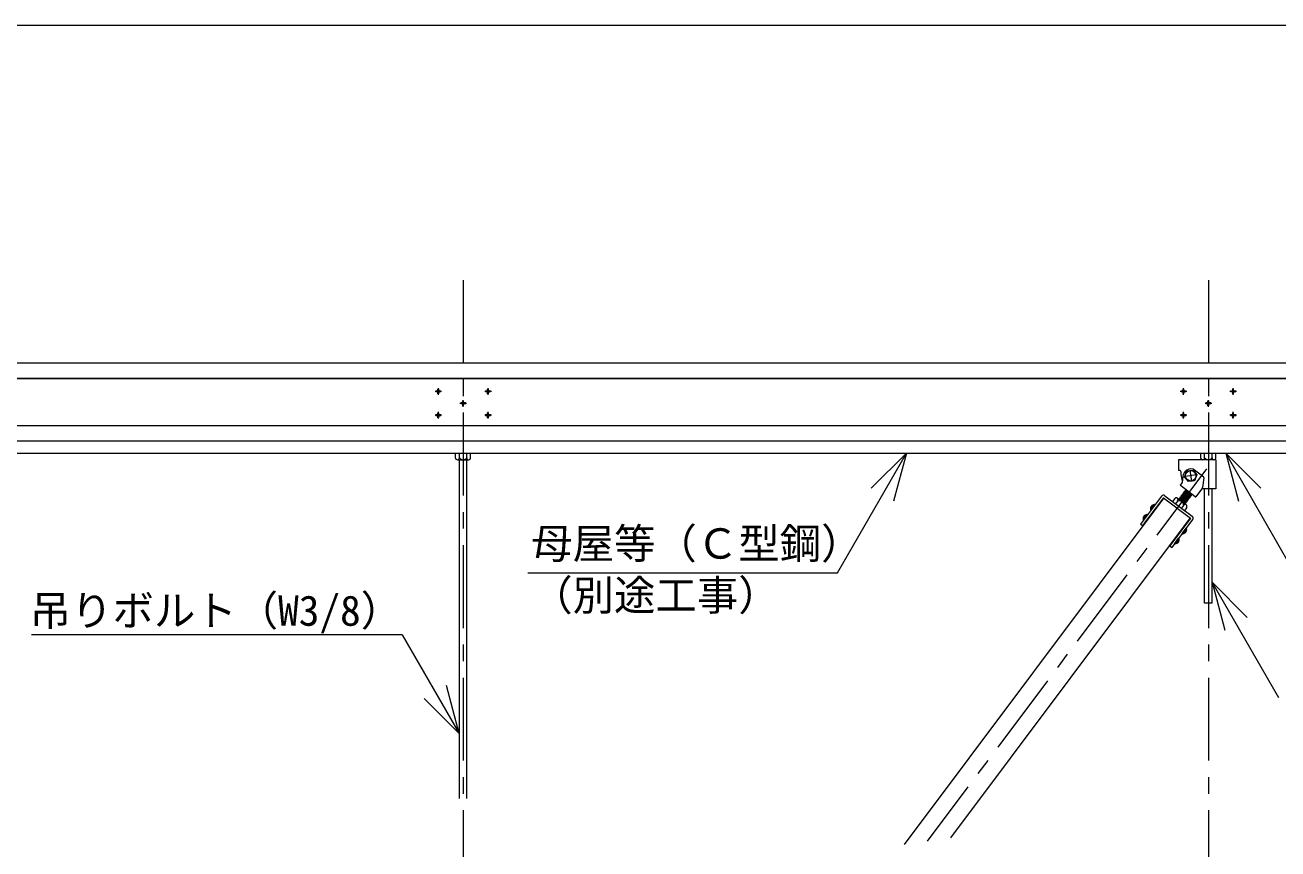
# Model space of a CAD drawing. Units: millimetres at full size, sheet at 1:20; details may follow other scales. Extents: x -4155 to 4045, y -2866 to 2834.
# Drawn here: x 1020 to 2533, y -1238 to -244 of the extents above; entities that cross this region are included whole.
import ezdxf
from ezdxf.enums import TextEntityAlignment as Align

# ---------------------------------------------------------------- set-up
doc = ezdxf.new("R2010")
doc.units = ezdxf.units.MM
doc.header["$LTSCALE"] = 20
doc.linetypes.add('CHAIN1', pattern=[8, 5, -1, 1, -1])
for name, color, linetype, lineweight in [('1-0_断面', 7, 'Continuous', 9), ('1-2_文字', 7, 'Continuous', 9), ('F-1_レイアウト', 7, 'Continuous', 9)]:
    doc.layers.add(name, color=color, linetype=linetype, lineweight=lineweight)
doc.styles.add('ＭＳ ゴシック', font='')
doc.styles.get('ＭＳ ゴシック').set_extended_font_data('MS Gothic')

msp = doc.modelspace()

# ---------------------------------------------------------------- linework, layer by layer
at = {"layer": '1-0_断面', "color": 4, "linetype": 'CHAIN1'}
for p, q in [((1549.45, -551.68), (1549.45, -2166.27)), ((2449.45, -551.68), (2449.45, -2119.03)), ((2447.06, -779.39), (2109.97, -1228.83))]:
    msp.add_line(p, q, dxfattribs=at)
at = {"layer": '1-0_断面'}
for p, q in [((-441.02, -651.68), (3600.38, -651.68)), ((-441.02, -669.87), (3600.38, -669.87)), ((-441.02, -670.54), (3600.38, -670.54)), ((1523.44, -686.11), (1515.44, -686.11)), ((1517.94, -685.61), (1516.48, -685.61)), ((1517.94, -686.61), (1516.48, -686.61)), ((1518.94, -684.61), (1518.94, -683.15)), ((1518.94, -689.06), (1518.94, -687.61)), ((1519.44, -690.11), (1519.44, -682.11)), ((1519.94, -684.61), (1519.94, -683.15)), ((1519.94, -689.06), (1519.94, -687.61)), ((1522.4, -685.61), (1520.94, -685.61)), ((1522.4, -686.61), (1520.94, -686.61)), ((1583.44, -686.11), (1575.44, -686.11)), ((1577.94, -685.61), (1576.48, -685.61)), ((1577.94, -686.61), (1576.48, -686.61)), ((1578.94, -684.61), (1578.94, -683.15)), ((1578.94, -689.06), (1578.94, -687.61)), ((1579.44, -690.11), (1579.44, -682.11)), ((1579.94, -684.61), (1579.94, -683.15)), ((1579.94, -689.06), (1579.94, -687.61)), ((1582.4, -685.61), (1580.94, -685.61)), ((1582.4, -686.61), (1580.94, -686.61)), ((2423.44, -686.11), (2415.44, -686.11)), ((2417.94, -685.61), (2416.48, -685.61)), ((2417.94, -686.61), (2416.48, -686.61)), ((2418.94, -684.61), (2418.94, -683.15)), ((2418.94, -689.06), (2418.94, -687.61)), ((2419.44, -690.11), (2419.44, -682.11)), ((2419.94, -684.61), (2419.94, -683.15)), ((2419.94, -689.06), (2419.94, -687.61)), ((2422.4, -685.61), (2420.94, -685.61)), ((2422.4, -686.61), (2420.94, -686.61)), ((2483.44, -686.11), (2475.44, -686.11)), ((2477.94, -685.61), (2476.48, -685.61)), ((2477.94, -686.61), (2476.48, -686.61)), ((2478.94, -684.61), (2478.94, -683.15)), ((2478.94, -689.06), (2478.94, -687.61)), ((2479.44, -690.11), (2479.44, -682.11)), ((2479.94, -684.61), (2479.94, -683.15)), ((2479.94, -689.06), (2479.94, -687.61)), ((2482.4, -685.61), (2480.94, -685.61)), ((2482.4, -686.61), (2480.94, -686.61)), ((1519.44, -718.84), (1519.44, -710.84)), ((1553.45, -700.47), (1545.45, -700.47)), ((1547.95, -699.97), (1546.49, -699.97)), ((1547.95, -700.97), (1546.49, -700.97)), ((1548.95, -698.97), (1548.95, -697.51)), ((1548.95, -703.43), (1548.95, -701.97)), ((1549.45, -704.47), (1549.45, -696.47)), ((1549.95, -698.97), (1549.95, -697.51)), ((1549.95, -703.43), (1549.95, -701.97)), ((1552.41, -699.97), (1550.95, -699.97)), ((1552.41, -700.97), (1550.95, -700.97)), ((1579.44, -718.84), (1579.44, -710.84)), ((2419.44, -718.84), (2419.44, -710.84)), ((2453.45, -700.47), (2445.45, -700.47)), ((2447.95, -699.97), (2446.49, -699.97)), ((2447.95, -700.97), (2446.49, -700.97)), ((2448.95, -698.97), (2448.95, -697.51)), ((2448.95, -703.43), (2448.95, -701.97)), ((2449.45, -704.47), (2449.45, -696.47)), ((2449.95, -698.97), (2449.95, -697.51)), ((2449.95, -703.43), (2449.95, -701.97)), ((2452.41, -699.97), (2450.95, -699.97)), ((2452.41, -700.97), (2450.95, -700.97)), ((2479.44, -718.84), (2479.44, -710.84)), ((1523.44, -714.84), (1515.44, -714.84)), ((1517.94, -714.34), (1516.48, -714.34)), ((1517.94, -715.34), (1516.48, -715.34)), ((1518.94, -713.34), (1518.94, -711.88)), ((1518.94, -717.79), (1518.94, -716.34)), ((1519.94, -713.34), (1519.94, -711.88)), ((1519.94, -717.79), (1519.94, -716.34)), ((1522.4, -714.34), (1520.94, -714.34)), ((1522.4, -715.34), (1520.94, -715.34)), ((1583.44, -714.84), (1575.44, -714.84)), ((1577.94, -714.34), (1576.48, -714.34)), ((1577.94, -715.34), (1576.48, -715.34)), ((1578.94, -713.34), (1578.94, -711.88)), ((1578.94, -717.79), (1578.94, -716.34)), ((1579.94, -713.34), (1579.94, -711.88)), ((1579.94, -717.79), (1579.94, -716.34)), ((1582.4, -714.34), (1580.94, -714.34)), ((1582.4, -715.34), (1580.94, -715.34)), ((2423.44, -714.84), (2415.44, -714.84)), ((2417.94, -714.34), (2416.48, -714.34)), ((2417.94, -715.34), (2416.48, -715.34)), ((2418.94, -713.34), (2418.94, -711.88)), ((2418.94, -717.79), (2418.94, -716.34)), ((2419.94, -713.34), (2419.94, -711.88)), ((2419.94, -717.79), (2419.94, -716.34)), ((2422.4, -714.34), (2420.94, -714.34)), ((2422.4, -715.34), (2420.94, -715.34)), ((2483.44, -714.84), (2475.44, -714.84)), ((2477.94, -714.34), (2476.48, -714.34)), ((2477.94, -715.34), (2476.48, -715.34)), ((2478.94, -713.34), (2478.94, -711.88)), ((2478.94, -717.79), (2478.94, -716.34)), ((2479.94, -713.34), (2479.94, -711.88)), ((2479.94, -717.79), (2479.94, -716.34)), ((2482.4, -714.34), (2480.94, -714.34)), ((2482.4, -715.34), (2480.94, -715.34)), ((-441.02, -727.34), (3600.38, -727.34)), ((-441.02, -745.53), (3600.38, -745.53)), ((-441.02, -760.59), (3600.38, -760.59)), ((-175.46, -760.59), (3600.38, -760.59)), ((1540.32, -766.57), (1540.32, -760.59)), ((1542.57, -768.59), (1556.07, -768.59)), ((1544.82, -766.09), (1544.82, -760.59)), ((1544.95, -1177.59), (1544.95, -768.59)), ((1553.82, -766.09), (1553.82, -760.59)), ((1553.95, -1177.59), (1553.95, -768.59)), ((1558.32, -766.57), (1558.32, -760.59)), ((2413.25, -769.09), (2413.25, -781.59)), ((2458.25, -768.59), (2413.75, -768.59)), ((2440.45, -766.57), (2440.45, -760.59)), ((2456.45, -768.59), (2442.45, -768.59)), ((2456.2, -768.59), (2442.7, -768.59)), ((2444.95, -766.09), (2444.95, -760.59)), ((2453.95, -766.09), (2453.95, -760.59)), ((2458.25, -768.59), (2458.25, -803.59)), ((2458.45, -766.57), (2458.45, -760.59)), ((2415.25, -781.59), (2413.25, -781.59)), ((2416.25, -782.59), (2416.25, -786.59)), ((2418.18, -795.38), (2419.58, -785.77)), ((2421.46, -782.87), (2419.96, -784.86)), ((2427.19, -780.98), (2429.17, -794.84)), ((2443.94, -789.73), (2430.93, -779.97)), ((2417.87, -795.81), (2415.48, -799.01)), ((2433.58, -813.21), (2415.58, -799.71)), ((2435.11, -786.92), (2421.25, -788.9)), ((2444.14, -790.2), (2442.4, -802.18)), ((2395.62, -814.65), (2081.97, -1232.83)), ((2395.22, -814.35), (2370.02, -847.95)), ((2395.22, -814.35), (2428.02, -838.95)), ((2397.02, -811.95), (2429.82, -836.55)), ((2408.9, -815.27), (2406.22, -818.85)), ((2422.72, -823.1), (2411.92, -815)), ((2413.42, -816.09), (2413.81, -816.42)), ((2414.14, -815.13), (2421.62, -821.49)), ((2414.86, -814.17), (2422.34, -820.53)), ((2415.58, -813.21), (2423.06, -819.57)), ((2416.3, -812.25), (2423.78, -818.61)), ((2417.02, -811.29), (2424.5, -817.65)), ((2417.74, -810.33), (2425.22, -816.69)), ((2418.46, -809.37), (2425.94, -815.73)), ((2419.18, -808.41), (2426.66, -814.77)), ((2419.9, -807.45), (2427.38, -813.81)), ((2420.62, -806.49), (2428.1, -812.85)), ((2421.34, -805.53), (2428.82, -811.89)), ((2422.06, -804.57), (2422.18, -805.41)), ((2422.06, -804.57), (2429.54, -810.93)), ((2422.18, -805.41), (2428.7, -811.05)), ((2442.3, -802.41), (2434.28, -813.11)), ((2458.25, -803.59), (2441.41, -803.59)), ((2444.95, -941.55), (2444.95, -803.59)), ((2453.95, -941.55), (2453.95, -803.59)), ((2380.28, -829.27), (2384.95, -823.05)), ((2381.56, -826.11), (2381.02, -825.71)), ((2382.28, -825.15), (2381.74, -824.75)), ((2412.22, -818.35), (2409.82, -821.55)), ((2419.42, -823.75), (2417.02, -826.95)), ((2423.3, -826.07), (2420.62, -829.65)), ((2420.78, -821.61), (2420.78, -821.65)), ((2427.62, -838.65), (2137.97, -1224.83)), ((2371.28, -841.27), (2375.95, -835.05)), ((2372.56, -838.11), (2372.02, -837.71)), ((2373.28, -837.15), (2372.74, -836.75)), ((2428.02, -838.95), (2402.82, -872.55)), ((2430.42, -840.75), (2405.22, -874.35)), ((2417.88, -857.47), (2422.55, -851.25)), ((2420.55, -855.36), (2421.09, -855.76)), ((2421.27, -854.4), (2421.81, -854.8)), ((2402.82, -872.55), (2405.22, -874.35)), ((2408.88, -869.47), (2413.55, -863.25)), ((2411.55, -867.36), (2412.09, -867.76)), ((2412.27, -866.4), (2412.81, -866.8)), ((2453.95, -941.55), (2444.95, -941.55))]:
    msp.add_line(p, q, dxfattribs=at)
msp.add_lwpolyline([(2430.97, -780.94), (2435.61, -786.85), (2432.81, -793.81), (2425.38, -794.87), (2420.75, -788.97), (2423.54, -782)], close=True, dxfattribs=at)
for points in [[(2392.82, -812.55), (2367.62, -846.15), (2370.02, -847.95)], [(2420.78, -821.61), (2414.26, -815.97), (2413.42, -816.09), (2413.42, -816.13)], [(2421.5, -820.65), (2414.98, -815.01), (2414.14, -815.13), (2414.26, -815.97)], [(2422.22, -819.69), (2415.7, -814.05), (2414.86, -814.17), (2414.98, -815.01)], [(2422.94, -818.73), (2416.42, -813.09), (2415.58, -813.21), (2415.7, -814.05)], [(2423.66, -817.77), (2417.14, -812.13), (2416.3, -812.25), (2416.42, -813.09)], [(2424.38, -816.81), (2417.86, -811.17), (2417.02, -811.29), (2417.14, -812.13)], [(2425.1, -815.85), (2418.58, -810.21), (2417.74, -810.33), (2417.86, -811.17)], [(2425.82, -814.89), (2419.3, -809.25), (2418.46, -809.37), (2418.58, -810.21)], [(2426.54, -813.93), (2420.02, -808.29), (2419.18, -808.41), (2419.3, -809.25)], [(2427.26, -812.97), (2420.74, -807.33), (2419.9, -807.45), (2420.02, -808.29)], [(2427.98, -812.01), (2421.46, -806.37), (2420.62, -806.49), (2420.74, -807.33)], [(2422.18, -805.41), (2421.34, -805.53), (2421.46, -806.37)], [(2424.38, -816.81), (2424.5, -817.65), (2423.66, -817.77)], [(2425.1, -815.85), (2425.22, -816.69), (2424.38, -816.81)], [(2425.82, -814.89), (2425.94, -815.73), (2425.1, -815.85)], [(2426.54, -813.93), (2426.66, -814.77), (2425.82, -814.89)], [(2427.26, -812.97), (2427.38, -813.81), (2426.54, -813.93)], [(2427.98, -812.01), (2428.1, -812.85), (2427.26, -812.97)], [(2428.7, -811.05), (2428.82, -811.89), (2427.98, -812.01)], [(2429.42, -810.09), (2429.54, -810.93), (2428.7, -811.05)], [(2421.5, -820.65), (2421.62, -821.49), (2420.78, -821.61)], [(2422.22, -819.69), (2422.34, -820.53), (2421.5, -820.65)], [(2422.94, -818.73), (2423.06, -819.57), (2422.22, -819.69)], [(2423.66, -817.77), (2423.78, -818.61), (2422.94, -818.73)]]:
    msp.add_lwpolyline(points, dxfattribs=at)
msp.add_circle((2428.18, -787.91), 6.3, dxfattribs=at)
for centre, radius, start, end in [((1519.44, -686.11), 3, 170.40593, 189.59407), ((1517.94, -684.61), 1, 270, 0), ((1517.94, -687.61), 1, 0, 90), ((1519.44, -686.11), 3, 80.40593, 99.59407), ((1519.44, -686.11), 3, 260.40593, 279.59407), ((1520.94, -684.61), 1, 180, 270), ((1520.94, -687.61), 1, 90, 180), ((1519.44, -686.11), 3, 350.40593, 9.59407), ((1579.44, -686.11), 3, 170.40593, 189.59407), ((1577.94, -684.61), 1, 270, 0), ((1577.94, -687.61), 1, 0, 90), ((1579.44, -686.11), 3, 80.40593, 99.59407), ((1579.44, -686.11), 3, 260.40593, 279.59407), ((1580.94, -684.61), 1, 180, 270), ((1580.94, -687.61), 1, 90, 180), ((1579.44, -686.11), 3, 350.40593, 9.59407), ((2419.44, -686.11), 3, 170.40593, 189.59407), ((2417.94, -684.61), 1, 270, 0), ((2417.94, -687.61), 1, 0, 90), ((2419.44, -686.11), 3, 80.40593, 99.59407), ((2419.44, -686.11), 3, 260.40593, 279.59407), ((2420.94, -684.61), 1, 180, 270), ((2420.94, -687.61), 1, 90, 180), ((2419.44, -686.11), 3, 350.40593, 9.59407), ((2479.44, -686.11), 3, 170.40593, 189.59407), ((2477.94, -684.61), 1, 270, 0), ((2477.94, -687.61), 1, 0, 90), ((2479.44, -686.11), 3, 80.40593, 99.59407), ((2479.44, -686.11), 3, 260.40593, 279.59407), ((2480.94, -684.61), 1, 180, 270), ((2480.94, -687.61), 1, 90, 180), ((2479.44, -686.11), 3, 350.40593, 9.59407), ((1549.45, -700.47), 3, 170.40593, 189.59407), ((1547.95, -698.97), 1, 270, 0), ((1547.95, -701.97), 1, 0, 90), ((1549.45, -700.47), 3, 80.40593, 99.59407), ((1549.45, -700.47), 3, 260.40593, 279.59407), ((1550.95, -698.97), 1, 180, 270), ((1550.95, -701.97), 1, 90, 180), ((1549.45, -700.47), 3, 350.40593, 9.59407), ((2449.45, -700.47), 3, 170.40593, 189.59407), ((2447.95, -698.97), 1, 270, 0), ((2447.95, -701.97), 1, 0, 90), ((2449.45, -700.47), 3, 80.40593, 99.59407), ((2449.45, -700.47), 3, 260.40593, 279.59407), ((2450.95, -698.97), 1, 180, 270), ((2450.95, -701.97), 1, 90, 180), ((2449.45, -700.47), 3, 350.40593, 9.59407), ((1519.44, -714.84), 3, 170.40593, 189.59407), ((1517.94, -713.34), 1, 270, 0), ((1517.94, -716.34), 1, 0, 90), ((1519.44, -714.84), 3, 80.40593, 99.59407), ((1519.44, -714.84), 3, 260.40593, 279.59407), ((1520.94, -713.34), 1, 180, 270), ((1520.94, -716.34), 1, 90, 180), ((1519.44, -714.84), 3, 350.40593, 9.59407), ((1579.44, -714.84), 3, 170.40593, 189.59407), ((1577.94, -713.34), 1, 270, 0), ((1577.94, -716.34), 1, 0, 90), ((1579.44, -714.84), 3, 80.40593, 99.59407), ((1579.44, -714.84), 3, 260.40593, 279.59407), ((1580.94, -713.34), 1, 180, 270), ((1580.94, -716.34), 1, 90, 180), ((1579.44, -714.84), 3, 350.40593, 9.59407), ((2419.44, -714.84), 3, 170.40593, 189.59407), ((2417.94, -713.34), 1, 270, 0), ((2417.94, -716.34), 1, 0, 90), ((2419.44, -714.84), 3, 80.40593, 99.59407), ((2419.44, -714.84), 3, 260.40593, 279.59407), ((2420.94, -713.34), 1, 180, 270), ((2420.94, -716.34), 1, 90, 180), ((2419.44, -714.84), 3, 350.40593, 9.59407), ((2479.44, -714.84), 3, 170.40593, 189.59407), ((2477.94, -713.34), 1, 270, 0), ((2477.94, -716.34), 1, 0, 90), ((2479.44, -714.84), 3, 80.40593, 99.59407), ((2479.44, -714.84), 3, 260.40593, 279.59407), ((2480.94, -713.34), 1, 180, 270), ((2480.94, -716.34), 1, 90, 180), ((2479.44, -714.84), 3, 350.40593, 9.59407), ((1542.57, -766.33), 2.26, 186.02525, 6.02561), ((1549.32, -763.29), 5.3, 211.89079, 328.10922), ((1556.07, -766.33), 2.26, 173.97441, 353.97475), ((2413.75, -769.09), 0.5, 90, 180), ((2442.7, -766.33), 2.26, 186.02525, 6.02559), ((2449.45, -763.29), 5.3, 211.89078, 328.10921), ((2456.2, -766.33), 2.26, 173.97439, 353.97475), ((2415.25, -782.59), 1, 0, 90), ((2432.62, -785.92), 16.38, 182.35691, 209.6412), ((2421.56, -786.06), 2, 143.12881, 171.69465), ((2428.18, -787.91), 8.4, 70.8816, 143.12881), ((2415.88, -799.31), 0.5, 143.12881, 233.12881), ((2416.44, -794.4), 2, 315, 330.60492), ((2443.64, -790.13), 0.5, 351.73927, 53.12881), ((2395.22, -814.35), 3, 53.12881, 143.12881), ((2410.56, -816.81), 2.26, 317.10322, 137.10356), ((2433.88, -812.81), 0.5, 233.12881, 323.12881), ((2441.9, -802.11), 0.5, 323.12881, 351.73927), ((2384.57, -827.62), 5, 143.12876, 191.6078), ((2379.81, -827.52), 0.431, 237.26243, 327.60734), ((2380.9, -828.25), 1.28, 197.13754, 233.21818), ((2380.2, -829.18), 0.117, 232.14892, 314.5131), ((2385.63, -828.42), 5.5, 151.4625, 173.05459), ((2384.57, -827.62), 5, 94.65783, 143.12876), ((2381.04, -826.1), 0.394, 93.2326, 127.77706), ((2381.63, -825.42), 0.699, 263.94447, 22.31304), ((2382.12, -824.66), 0.394, 158.48045, 193.01319), ((2385.63, -828.42), 5.5, 113.20518, 134.79437), ((2383.14, -823.08), 0.431, 318.61695, 48.99449), ((2384.14, -823.92), 1.28, 52.94992, 89.14627), ((2384.84, -822.99), 0.117, 331.31504, 54.10966), ((2414.14, -823.29), 5.3, 355.0196, 111.23803), ((2421.36, -824.91), 2.26, 329.15406, 149.15442), ((2375.57, -839.62), 5, 143.12876, 191.6078), ((2370.81, -839.52), 0.431, 237.26243, 327.60734), ((2371.9, -840.25), 1.28, 197.13754, 233.21818), ((2371.2, -841.18), 0.117, 232.14892, 314.5131), ((2376.63, -840.42), 5.5, 151.4625, 173.05459), ((2375.57, -839.62), 5, 94.65783, 143.12876), ((2372.04, -838.1), 0.394, 93.2326, 127.77706), ((2372.63, -837.42), 0.699, 263.94447, 22.31304), ((2373.12, -836.66), 0.394, 158.48045, 193.01319), ((2376.63, -840.42), 5.5, 113.20518, 134.79437), ((2374.14, -835.08), 0.431, 318.61695, 48.99449), ((2375.14, -835.92), 1.28, 52.94992, 89.14627), ((2375.84, -834.99), 0.117, 331.31504, 54.10966), ((2428.02, -838.95), 3, 323.12881, 53.12881), ((2417.98, -857.52), 0.117, 151.74452, 234.1087), ((2418.68, -856.59), 1.28, 233.03944, 269.12008), ((2418.26, -852.89), 5, 274.64982, 323.12886), ((2419.69, -857.43), 0.431, 138.65028, 228.99519), ((2417.2, -852.09), 5.5, 293.20303, 314.79512), ((2421.2, -855.09), 0.699, 83.94457, 202.31315), ((2420.7, -855.85), 0.394, 338.48056, 13.02502), ((2421.78, -854.41), 0.394, 273.24443, 307.77717), ((2417.2, -852.09), 5.5, 331.46325, 353.05244), ((2418.26, -852.89), 5, 323.12886, 11.59979), ((2422.63, -851.33), 0.117, 52.14796, 134.94258), ((2423.02, -852.99), 0.431, 57.26313, 147.64067), ((2421.93, -852.26), 1.28, 17.11135, 53.3077), ((2408.98, -869.52), 0.117, 151.74452, 234.1087), ((2409.68, -868.59), 1.28, 233.03944, 269.12008), ((2409.26, -864.89), 5, 274.64982, 323.12886), ((2410.69, -869.43), 0.431, 138.65028, 228.99519), ((2408.2, -864.09), 5.5, 293.20303, 314.79512), ((2412.19, -867.09), 0.699, 83.94457, 202.31315), ((2411.7, -867.85), 0.394, 338.48056, 13.02502), ((2412.78, -866.41), 0.394, 273.24443, 307.77717), ((2408.2, -864.09), 5.5, 331.46325, 353.05244), ((2409.26, -864.89), 5, 323.12886, 11.59979), ((2413.63, -863.33), 0.117, 52.14796, 134.94258), ((2414.02, -864.99), 0.431, 57.26313, 147.64067), ((2412.93, -864.26), 1.28, 17.11135, 53.3077)]:
    msp.add_arc(centre, radius, start, end, dxfattribs=at)
at = {"layer": '1-2_文字'}
for p, q in [((2001.45, -904.94), (2084.79, -760.59)), ((2084.79, -760.59), (2042.36, -803.02)), ((2084.79, -760.59), (2069.26, -818.55)), ((2470.32, -760.59), (2485.85, -818.55)), ((2470.32, -760.59), (2512.75, -803.02)), ((2549.22, -897.25), (2470.32, -760.59)), ((1627.32, -904.94), (2001.45, -904.94)), ((2453.95, -916.39), (2469.48, -974.35)), ((1475.92, -979.92), (1027.93, -979.92)), ((1544.75, -1099.14), (1502.32, -1056.72))]:
    msp.add_line(p, q, dxfattribs=at)
for points in [[(2534.49, -1055.89), (2453.95, -916.39), (2496.38, -958.82)], [(1475.92, -979.92), (1544.75, -1099.14), (1529.22, -1041.19)]]:
    msp.add_lwpolyline(points, dxfattribs=at)
at = {"layer": 'F-1_レイアウト'}
msp.add_line((-877.93, -243.87), (4045.15, -243.87), dxfattribs=at)

# ---------------------------------------------------------------- texts
at = {"layer": '1-2_文字', "style": 'ＭＳ ゴシック'}
for s, p in [('母屋等（Ｃ型鋼）', (1631.63, -898.95)), ('（別途工事）', (1631.63, -961.37)), ('吊りボルト（W3/8）', (1025.92, -979.92))]:
    msp.add_text(s, height=36.66, dxfattribs=at).set_placement(p, align=Align.BOTTOM_LEFT)

doc.saveas('drawing.dxf')
